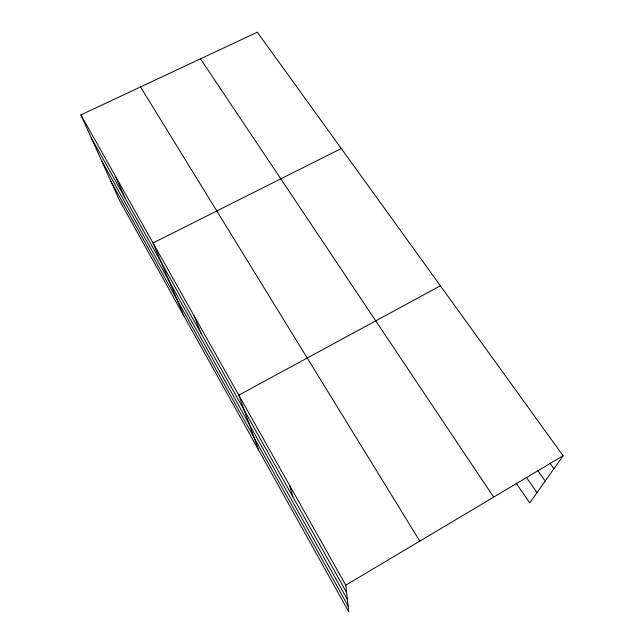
<?xml version="1.0" encoding="UTF-8"?>
<svg xmlns="http://www.w3.org/2000/svg" width="644" height="644" viewBox="0 0 644 644"><rect width="100%" height="100%" fill="white"/><g stroke="black" fill="none" stroke-linecap="round" stroke-linejoin="round"><path stroke-width="0.97" d="M80.886 114.89L345.796 585.163L348.75 611.8L119.647 200.654L80.886 114.89L257.318 32.2L563.114 455.783L529.738 502.956L516.134 483.137M345.796 585.163L563.114 455.783M440.383 285.791L238.763 395.166L258.526 449.882M341.28 148.506L153.031 242.965L183.991 316.132M549.847 463.052L553.921 468.776M537.732 470.466L545.202 481.1M526.196 477.083L537.007 492.676M200.501 58.829L493.658 497.136M140.529 86.932L419.808 541.105M91.295 137.921L346.617 592.544M101.358 160.179L347.39 599.508M110.969 181.455L348.114 606.028M115.469 176.287L124.968 197.877M193.973 315.649L201.017 333.286M289.55 485.318L292.899 496.902"/></g></svg>
